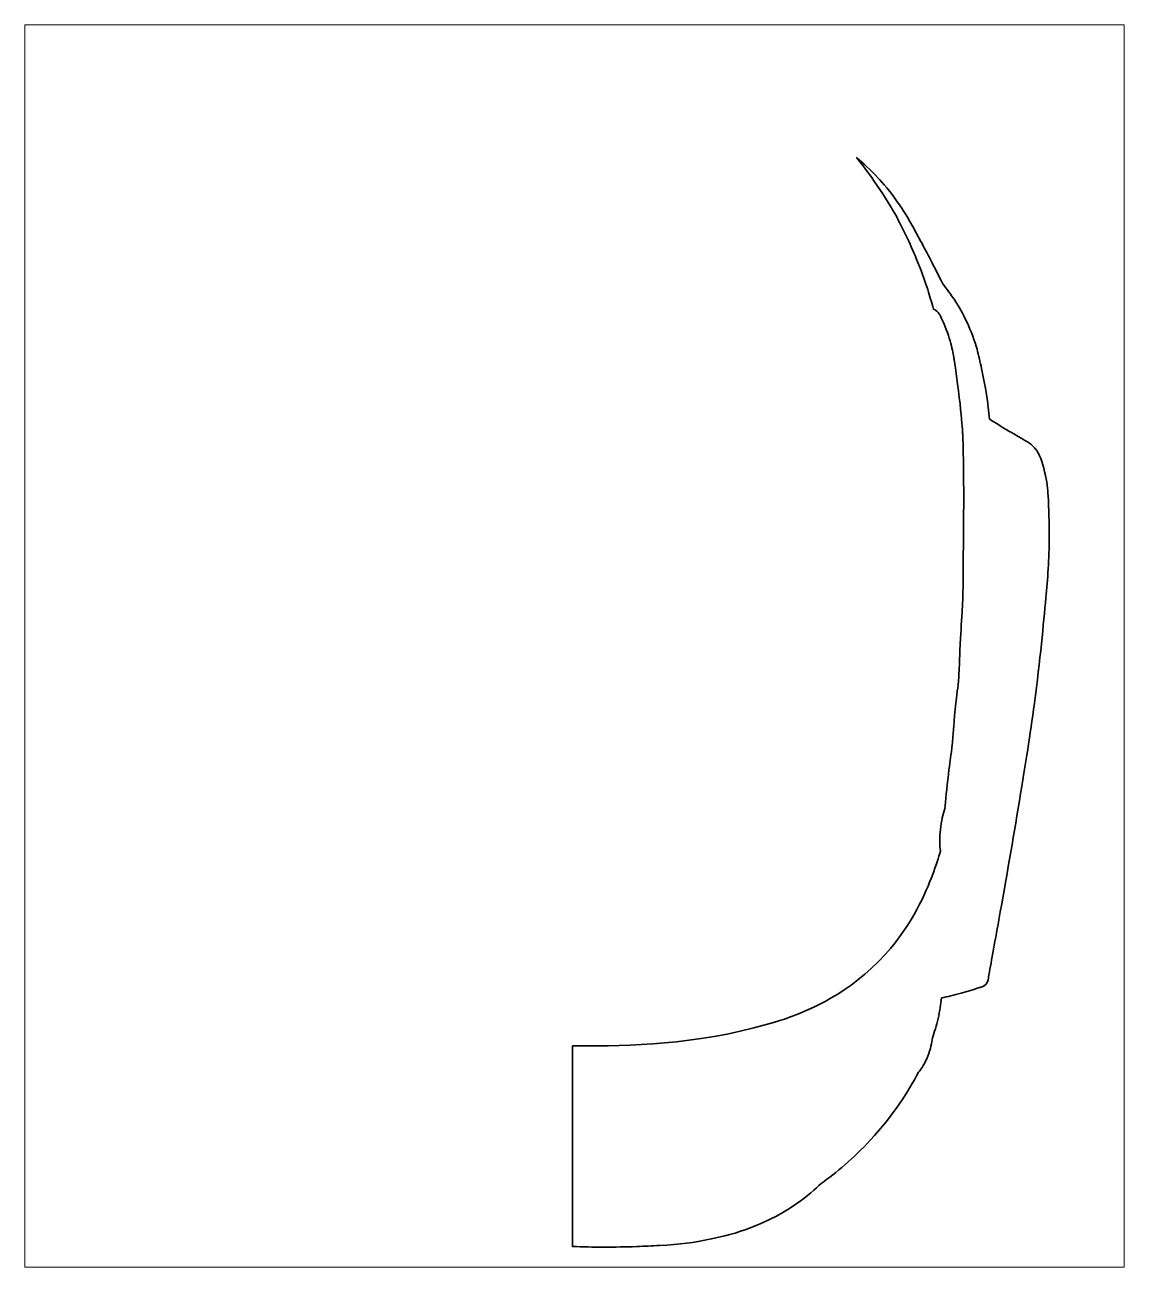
# Model space of a CAD drawing. Header units: inches. Extents: x 5.9 to 19.2, y -14.6 to 0.4.
import ezdxf

# ---------------------------------------------------------------- set-up
doc = ezdxf.new("R2010")
doc.units = ezdxf.units.IN
doc.header["$MEASUREMENT"] = 0
doc.header["$XCLIPFRAME"] = 2
doc.layers.add('Base', color=7, linetype='Continuous', lineweight=0)
picture_1 = doc.add_image_def('image1.png', size_in_pixel=(793, 896))

msp = doc.modelspace()

# ---------------------------------------------------------------- linework, layer by layer
at = {"layer": 'Base', "color": 18, "lineweight": 35, "true_color": 0x000000}
msp.add_open_spline([(12.59722222222222, -11.93055555555555), (13.21731906467014, -11.92886437310113), (13.9992930094401, -11.92157830132378), (14.88888888888889, -11.66666666666666), (15.01680670844184, -11.63001166449652), (15.08979288736979, -11.60909779866536), (15.19444444444444, -11.56944444444444), (15.38535732693142, -11.49710506863064), (15.88157823350694, -11.30260721842448), (16.31944444444444, -10.81944444444444), (16.66003078884548, -10.44362640380859), (16.81062655978732, -10.06384531656901), (16.88888888888889, -9.86111111111111), (16.9340582953559, -9.744100782606337), (16.96529812282986, -9.643211364746094), (16.98611111111111, -9.569444444444445), (16.97828335232205, -9.4991700914171), (16.97457546657986, -9.409076266818575), (16.98611111111111, -9.305555555555555), (16.99725680881076, -9.205537584092882), (17.01950581868489, -9.12103780110677), (17.04166666666666, -9.055555555555555), (17.04901970757378, -8.961334228515625), (17.06173366970486, -8.816613091362846), (17.08333333333333, -8.63888888888889), (17.10265774197048, -8.479887220594618), (17.10889350043403, -8.46066623263889), (17.125, -8.319444444444445), (17.14901394314236, -8.108883327907986), (17.14186774359809, -8.092696295844183), (17.16666666666666, -7.847222222222221), (17.1887698703342, -7.628426445855033), (17.19700792100694, -7.615937974717881), (17.20833333333333, -7.458333333333333), (17.21685621473524, -7.339727613661024), (17.21554056803385, -7.300193786621093), (17.22222222222222, -7.138888888888888), (17.23159450954861, -6.912642584906683), (17.24067857530382, -6.833607991536458), (17.25, -6.666666666666666), (17.26241387261284, -6.444352891710068), (17.26272583007812, -6.290415022108289), (17.26388888888889, -6.041666666666666), (17.26587761773003, -5.616204579671223), (17.27266777886284, -5.304857465955945), (17.26572163899739, -4.879791259765625), (17.26278516981336, -4.700057559543185), (17.26131693522135, -4.610190921359591), (17.25694444444444, -4.520833333333333), (17.25694444444444, -4.520832061767578), (17.24002922905816, -4.175093332926431), (17.15277777777778, -3.61111111111111), (17.14772033691406, -3.578417460123697), (17.13840738932291, -3.520790947808159), (17.12000189887153, -3.446578131781683), (17.11045837402344, -3.408099068535698), (17.09848361545139, -3.365403493245442), (17.08333333333333, -3.319444444444444), (17.05031161838108, -3.219267103407117), (17.01386515299479, -3.138946533203125), (16.98611111111111, -3.083333333333333), (16.98053826226128, -3.071702745225694), (16.97183227539062, -3.056746588812933), (16.95833333333333, -3.041666666666666), (16.93840196397569, -3.019400702582465), (16.91692097981771, -3.006808810763888), (16.90277777777778, -3), (16.87963019476996, -2.921296225653754), (16.85648091634114, -2.842592663235134), (16.83333333333333, -2.763888888888888), (16.79384189181857, -2.644355561998155), (16.74794345431857, -2.518913057115342), (16.69444444444444, -2.388888888888888), (16.61448499891493, -2.194554222954644), (16.52930196126302, -2.018545574612087), (16.44444444444444, -1.86111111111111), (16.3689456515842, -1.728724373711479), (16.28160264756944, -1.588746812608506), (16.18055555555555, -1.444444444444444), (16.11080593532986, -1.344836341010199), (16.04092915852864, -1.252311706542968), (15.97222222222222, -1.166666666666666), (16.04720560709635, -1.228843159145778), (16.13897365993923, -1.3116487926907), (16.23611111111111, -1.416666666666666), (16.27210998535156, -1.455586751302083), (16.37860616048177, -1.572975158691406), (16.5, -1.75), (16.54448784722222, -1.814874225192599), (16.60179138183593, -1.903530120849609), (16.75, -2.180555555555555), (16.82027180989583, -2.311904907226562), (16.91114468044705, -2.485907236735025), (17.01388888888889, -2.694444444444444), (17.10690816243489, -2.806796815660264), (17.21400621202256, -2.958877351548936), (17.30555555555555, -3.152777777777777), (17.36240980360243, -3.273195054796006), (17.40223863389757, -3.386381361219617), (17.43055555555555, -3.48611111111111), (17.45016140407986, -3.562341901991102), (17.4687754313151, -3.641063690185546), (17.48611111111111, -3.722222222222221), (17.53204515245225, -3.937271965874565), (17.5631103515625, -4.141863505045572), (17.58333333333333, -4.333333333333333), (17.70286729600694, -4.411823696560329), (17.80350409613715, -4.472289615207247), (17.875, -4.513888888888888), (18.03395589192708, -4.606376224093966), (18.07332695855034, -4.619838714599609), (18.125, -4.680555555555555), (18.19576687282986, -4.763709598117404), (18.21881103515625, -4.852308909098306), (18.25, -4.972222222222222), (18.28059895833333, -5.089869181315103), (18.28953043619791, -5.191518571641709), (18.29166666666666, -5.263888888888888), (18.30142381456163, -5.421479966905381), (18.30666266547309, -5.58844502766927), (18.30555555555555, -5.763888888888888), (18.30388556586371, -6.028467390272352), (18.28802151150173, -6.274742126464843), (18.26388888888889, -6.5), (18.23745557996961, -6.812335544162325), (18.19473266601562, -7.251787821451822), (18.125, -7.777777777777777), (18.07172478569878, -8.179625617133246), (18.02371215820312, -8.473370022243923), (17.94444444444444, -8.958333333333332), (17.86326090494791, -9.455013699001736), (17.7896745469835, -9.868138631184895), (17.69444444444444, -10.40277777777777), (17.64190504286024, -10.69774034288194), (17.59818013509114, -10.93924882676866), (17.56944444444444, -11.09722222222222), (17.56992594401041, -11.1058349609375), (17.57121955023871, -11.14563751220703), (17.54166666666666, -11.18055555555555), (17.50973341200086, -11.2182863023546), (17.46596442328559, -11.22174665662977), (17.45833333333333, -11.22222222222222), (17.38957044813368, -11.24639468722873), (17.31541612413194, -11.26991271972656), (17.23611111111111, -11.29166666666666), (17.1532965766059, -11.31438361273871), (17.07430182562934, -11.33258904351128), (17, -11.34722222222222), (16.99218241373698, -11.42224799262153), (16.97926839192708, -11.50637817382812), (16.95833333333333, -11.59722222222222), (16.93805948893229, -11.68520100911458), (16.91379123263889, -11.76417287190755), (16.88888888888889, -11.83333333333333), (16.88278537326389, -11.89048682318793), (16.86843702528211, -11.96858384874132), (16.83333333333333, -12.05555555555555), (16.79915025499132, -12.14024946424696), (16.75669860839844, -12.20508151584201), (16.72222222222222, -12.25), (16.59741719563802, -12.48305341932508), (16.41160244411892, -12.77440473768446), (16.13888888888889, -13.06944444444444), (15.93001302083333, -13.29542032877604), (15.72151353624132, -13.46800316704644), (15.54166666666666, -13.59722222222222), (15.47454325358073, -13.66175757514106), (15.37203640407986, -13.75307464599609), (15.23611111111111, -13.84722222222222), (14.8137953016493, -14.13973659939236), (14.40148756239149, -14.22920735677083), (14.16666666666666, -14.27777777777778), (14.02408938937717, -14.30726962619357), (13.82519870334201, -14.33893500434028), (13.58333333333333, -14.34722222222222), (13.49232482910156, -14.35297478569878), (13.39971754286024, -14.35764397515191), (13.30555555555555, -14.36111111111111), (13.03480699327257, -14.37107849121094), (12.77516852484809, -14.37020704481336), (12.52777777777777, -14.36111111111111), (12.52777777777777, -13.55092620849609), (12.52777777777777, -12.74074045817057), (12.52777777777777, -11.93055555555555), (12.53944566514757, -11.93058861626519), (12.56503550211588, -11.93064371744791), (12.59722222222222, -11.93055555555555)], degree=3, knots=[0, 0, 0, 0, 1, 1, 1, 2, 2, 2, 3, 3, 3, 4, 4, 4, 5, 5, 5, 6, 6, 6, 7, 7, 7, 8, 8, 8, 9, 9, 9, 10, 10, 10, 11, 11, 11, 12, 12, 12, 13, 13, 13, 14, 14, 14, 15, 15, 15, 16, 16, 16, 17, 17, 17, 18, 18, 18, 19, 19, 19, 20, 20, 20, 21, 21, 21, 22, 22, 22, 23, 23, 23, 24, 24, 24, 25, 25, 25, 26, 26, 26, 27, 27, 27, 28, 28, 28, 29, 29, 29, 30, 30, 30, 31, 31, 31, 32, 32, 32, 33, 33, 33, 34, 34, 34, 35, 35, 35, 36, 36, 36, 37, 37, 37, 38, 38, 38, 39, 39, 39, 40, 40, 40, 41, 41, 41, 42, 42, 42, 43, 43, 43, 44, 44, 44, 45, 45, 45, 46, 46, 46, 47, 47, 47, 48, 48, 48, 49, 49, 49, 50, 50, 50, 51, 51, 51, 52, 52, 52, 53, 53, 53, 54, 54, 54, 55, 55, 55, 56, 56, 56, 57, 57, 57, 58, 58, 58, 59, 59, 59, 60, 60, 60, 61, 61, 61, 62, 62, 62, 62], dxfattribs=at)

# ---------------------------------------------------------------- pictures from other files: only their frames are drawn
at = {"layer": 'Base'}
image = msp.add_image(picture_1, insert=(5.888888888888888, -14.61111111111111), size_in_units=(13.324838789682541, 15.055555555555557), dxfattribs=at)
image.set_boundary_path([(-0.5, -0.5), (792.4999999999999, 895.5)])
image.dxf.clipping = 0
image.dxf.flags = 3

doc.saveas('drawing.dxf')
